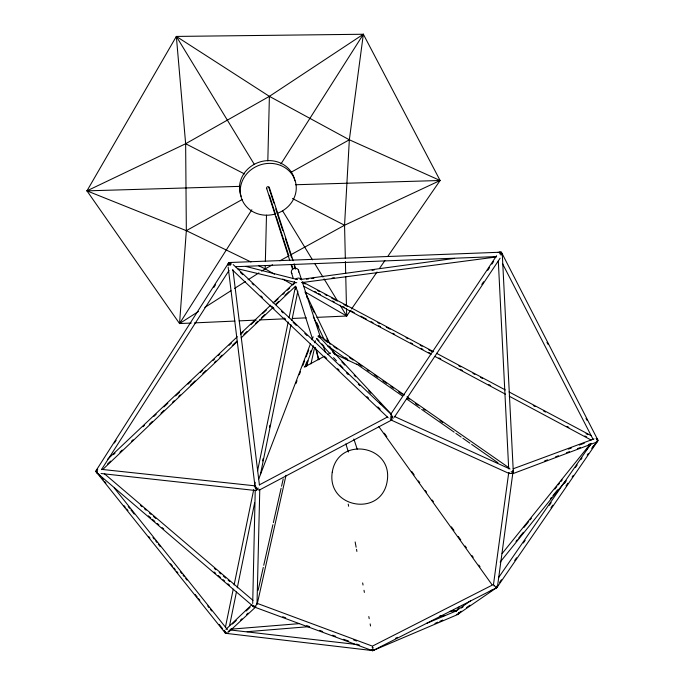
<?xml version="1.0" encoding="UTF-8"?>
<svg xmlns="http://www.w3.org/2000/svg" width="685" height="685" viewBox="0 0 685 685"><rect width="100%" height="100%" fill="white"/><g stroke="black" fill="none" stroke-linecap="round" stroke-linejoin="round"><path stroke-width="1.03" d="M252.705 603.502L255.231 490.443M255.325 606.165L257.012 604.042L259.786 489.338M261.576 271.166L265.181 268.871L265.258 265.712M265.36 261.49L266.491 215.15M267.818 160.855L269.393 96.354L363.35 34.25L440.112 180.498L387.941 256.181M372.957 649.697L372.503 646.212M252.662 605.634L253.236 606.602L372.657 650.75L497.139 587.456L496.933 586.052M391.82 418.629L391.289 415.041M345.334 258.339L344.555 225.237L349.341 139.783L363.35 34.25L176.345 36.425L86.961 190.858L179.547 323.56L191.261 323.037M497.404 587.173L513.176 470.518M459.241 612.801L457.871 614.214M198.479 311.469L179.547 323.56L186.337 230.665L185.644 143.739L176.345 36.425L269.393 96.354L349.341 139.783L440.112 180.498L344.555 225.237L290.928 254.717M456.09 611.362L459.327 606.739M508.749 472.487L493.474 584.63L495.82 587.199M391.786 419.1L391.46 420.145L259.529 489.963L258.074 489.869M372.931 650.074L372.743 650.724M229.586 625.568L236.428 592.028M237.284 587.833L254.614 502.936M260.394 474.637L290.979 324.75M291.836 320.554L297.829 291.202M225.493 626.895L233.242 589.168M234.107 584.981L253.715 489.621M254.366 486.478L255.222 482.283M257.594 470.758L288.188 321.95M289.053 317.754L295.518 286.321M295.398 289.584L295.834 287.486M262.603 460.885L263.031 458.787M269.453 427.346L269.881 425.248M257.372 603.339L286.022 475.287M310.947 363.889L314.672 347.235M258.117 590.273L263.28 567.368M263.742 565.296L272.895 524.701M273.358 522.638L281.098 488.277M281.561 486.222L283.213 478.909M306.829 366.021L308.01 360.815M513.416 471.391L511.952 473.112M305.596 366.826L313.482 345.788M314.612 342.783L315.365 340.779M305.005 366.655L306.889 361.654M309.903 353.64L311.033 350.634M295.886 383.668L297.025 380.689M299.302 374.729L300.441 371.741M302.71 365.781L304.611 360.815M306.126 356.842L308.772 349.889M258.784 478.849L310.485 343.767M312 339.786L313.148 336.806M255.394 487.026L255.907 488.482L257.603 489.681M591.9 448.358L597.945 440.207L501.403 252.191L228.85 262.543L95.677 471.246L225.545 633.377L228.011 633.265M500.881 255.06L501.557 252.345M179.547 323.56L251.857 209.747M280.978 163.903L363.35 34.25M114.412 442.998L116.133 440.301M213.763 287.529L215.484 284.832M101.457 469.645L229.021 270.472M481.803 284.421L483.576 281.758M394.389 417.156L500.118 258.202M390.613 414.485L496.599 255.736M487.72 270.344L489.492 267.681M491.864 264.127L493.637 261.473M499.605 582.378L501.42 579.75M514.709 560.441L516.524 557.813M550.963 507.799L552.778 505.162M566.067 485.862L567.882 483.233M572.112 477.085L573.319 475.33M587.216 455.157L588.424 453.401M592.046 448.136L593.861 445.498M497.156 587.199L597.423 441.5M316.881 317.36L346.687 316.016L350.326 310.733M351.542 308.978L377.024 272.022M379.447 268.494L384.91 260.583M498.569 577.609L590.564 444.437M523.34 542.982L525.155 540.354M549.353 505.299L551.168 502.67M564.483 483.387L566.298 480.759M575.366 467.615L577.181 464.987M580.812 459.721L582.027 457.974M390.125 418.415L392.522 416.026M502.105 553.583L590.35 443.957M524.008 527.399L528.7 521.568M530.044 519.906L531.38 518.237M554.841 489.099L556.854 486.607M558.198 484.937L559.534 483.276M560.878 481.606L562.222 479.945M586.351 449.968L587.696 448.307M589.031 446.646L590.376 444.976M515.993 541.441L517.329 539.771M518.673 538.11L523.374 532.279M550.226 498.98L551.571 497.31M552.915 495.649L557.607 489.818M500.11 562.137L565.099 481.581M597.928 440.883L597.097 441.346M225.939 629.361L251.832 604.692M107.511 464.036L110.61 461.091M119.909 452.254L122.23 450.045M131.529 441.217L133.078 439.744M149.347 424.289L152.447 421.343M160.966 413.252L164.066 410.306M172.586 402.206L174.136 400.742M178.785 396.324L180.335 394.851M190.413 385.287L195.054 380.869M202.803 373.505L205.902 370.568M214.422 362.468L215.972 360.995M219.851 357.313L222.171 355.113M232.241 345.54L236.89 341.121M243.869 334.503L246.968 331.557M255.488 323.466L257.808 321.256M261.687 317.575L264.787 314.629M275.627 304.328L278.726 301.383M284.926 295.492L288.805 291.819M103.315 468.96L237.275 341.567M241.146 337.885L272.895 307.693M275.995 304.748L295.346 286.339M232.48 624.035L236.291 620.422M246.215 611.011L250.034 607.389M107.605 459.275L237.318 336.703M240.426 333.775L270.721 305.15M273.05 302.95L294.798 282.4M113.487 454.643L115.037 453.17M142.985 426.738L144.535 425.265M153.851 416.454L156.18 414.254M163.946 406.907L167.825 403.242M175.591 395.896L179.47 392.222M188.015 384.148L191.115 381.211M200.431 372.4L202.76 370.191M212.855 360.644L214.405 359.18M218.292 355.506L219.842 354.042M229.158 345.223L231.487 343.022M240.803 334.212L243.132 332.011M250.898 324.664L254.777 320.991M262.543 313.653L266.422 309.98M274.959 301.905L278.067 298.968M282.725 294.559L284.275 293.086M287.383 290.149L289.712 287.948M293.591 284.275L295.149 282.811M228.088 631.681L231.17 628.813M240.418 620.225L241.959 618.786M246.583 614.496L248.124 613.058M228.525 632.144L255.548 607.141M226.315 633.171L225.879 633.445M470.578 600.788L455.773 611.208A1.875 1.781 59.6 0 1 456.09 611.003L426.635 623.384M461.399 608.032L463.146 606.807M458.599 613.049L461.236 611.234M466.502 607.604L470.013 605.18M489.321 591.866L491.95 590.05M458.111 614.145L496.796 587.584M500.333 252.5L501.189 252.123M204.789 307.445L230.931 290.748M234.535 288.445L245.35 281.535M248.056 279.805L258.879 272.895M250.95 261.97L186.337 230.665L86.961 190.858L185.644 143.739L269.393 96.354M186.337 230.665L242.327 199.446M291.219 172.192L349.341 139.783M258.545 265.652L265.181 268.871L272.536 264.821M279.9 260.779L289.087 255.728M304.26 367.109L323.919 356.525M327.661 354.513L330.47 352.998M259.341 484.886L387.419 417.037M373.282 645.681L492.798 584.844M395.545 638.326L397.454 637.358M373.453 650.373L457.854 614.471M434.941 623.41L437.886 622.151M439.847 621.321L442.784 620.062M512.945 473.635L595.59 442.519M511.472 473.361L509.263 473.549L391.349 420.145L391.041 419.503M544.532 460.979L547.52 459.858M555.484 456.869L558.472 455.748M566.444 452.759L569.432 451.638M577.404 448.649L580.392 447.528M588.364 444.539L591.352 443.418M568.353 449.12L571.35 448.016M579.33 445.053L584.314 443.204M513.211 468.771L594.023 438.905M254.871 606.396L253.236 606.602M255.368 488.662L258.382 488.165M497.139 587.456L496.214 587.362M300.099 279.531L454.438 258.399M497.781 252.465L499.887 252.183M306.503 279.206L308.618 278.915M311.795 278.487L313.91 278.196M372.049 270.292L374.164 270.001M332.139 278.016L334.254 277.733M301.537 282.614L496.146 256.995M231.307 629.155L299.473 623.615M449.643 611.405L454.968 610.969M247.157 631.698L308.884 626.655M439.77 615.952L445.087 615.515M194.454 322.892L234.912 321.059M239.168 320.871L256.199 320.1M259.392 319.955L284.943 318.808M292.392 318.465L306.238 317.84M235.597 266.705L495.88 256.61M86.961 190.858L239.904 186.371M295.569 184.744L440.112 180.498M511.138 471.742L513.305 471.854L502.285 254.144M101.491 469.371L255.633 485.905M101.063 473.515L256.276 490.588M230.931 630.046L354.753 644.26M226.23 633.385L372.323 650.562M97.39 472.29L95.9 471.725M237.849 268.811L296.759 282.751M246.052 266.491L297.521 279.591M257.432 603.451L372.417 646.135M353.528 639.884L356.517 640.997M282.734 616.723L285.731 617.836M306.7 625.593L309.697 626.706M319.69 630.397L322.686 631.51M332.67 635.201L335.667 636.314M343.656 639.268L348.648 641.117M356.637 644.071L359.634 645.176M394.209 416.369L509.983 469.011M334.237 353.82L356.894 364.394M185.644 143.739L244.519 173.939M292.461 198.522L344.555 225.237M302.684 281.997L433.682 351.773M436.508 353.28L505.299 389.928M509.075 391.94L591.061 435.609M302.436 282.477L305.262 283.984M317.515 290.517L319.398 291.519M325.05 294.533L326.933 295.535M331.643 298.052L337.303 301.066M343.896 304.577L347.663 306.589M377.812 322.661L379.704 323.662M386.297 327.182L390.065 329.194M406.085 337.731L407.969 338.733M420.213 345.266L422.097 346.267M428.699 349.787L432.466 351.799M458.847 365.858L460.731 366.86M472.984 373.393L474.868 374.395M480.519 377.409L482.403 378.42M533.281 405.546L535.165 406.548M543.65 411.068L545.534 412.07M586.052 433.673L587.935 434.675M314.629 291.45L316.513 292.452M318.397 293.463L320.28 294.464M332.516 301.015L334.4 302.017M342.877 306.555L344.76 307.556M350.403 310.579L354.171 312.591M360.764 316.119L366.415 319.142M371.116 321.659L373 322.661M378.651 325.683L380.535 326.694M392.77 333.235L394.654 334.246M410.666 342.8L412.55 343.81M421.018 348.34L422.902 349.35M428.553 352.373L430.437 353.374M438.905 357.904L440.789 358.914M460.568 369.489L462.444 370.491M488.807 384.593L490.691 385.595M566.957 426.378L568.841 427.389M584.844 435.951L586.728 436.953M304.02 286.39L431.105 354.402M434.872 356.414L505.47 394.2M509.238 396.213L591.138 440.044M597.149 439.59L597.945 440.207M265.181 268.871L274.445 274.223M282.785 279.043L292.975 284.943M305.013 291.904L346.687 316.016L346.516 308.541M509.263 473.549L508.809 473.121M319.227 335.727L404.39 394.997M407.027 396.829L508.869 467.709M325.033 340.479L327.661 342.312M333.809 346.593L337.32 349.042M349.598 357.604L353.109 360.053M358.375 363.718L361.885 366.167M367.151 369.832L368.907 371.056M374.173 374.729L377.683 377.178M382.949 380.843L386.46 383.292M390.844 386.349L393.481 388.181M398.747 391.854L402.258 394.303M407.524 397.968L409.27 399.192M415.418 403.474L418.047 405.306M423.313 408.979L425.068 410.204M439.984 420.599L442.621 422.431M356.782 364.095L402.497 396.05M406.753 399.021L420.008 408.294M421.652 409.442L454.164 432.158M455.85 433.34L461.168 437.056M462.863 438.237L469.927 443.178M471.631 444.368L497.944 462.76M328.903 346.053L330.658 347.278M345.548 357.716L347.304 358.949M327.687 345.916L348.691 360.661M229.081 262.672L230.194 265.506M104.351 473.686L252.988 600.377M140.434 505.367L142.06 506.754M144.501 508.835L146.119 510.222M149.373 512.988L150.991 514.375M153.431 516.447L155.872 518.528M214.345 568.396L215.972 569.774M219.217 572.549L220.844 573.936M223.284 576.008L225.716 578.089M228.156 580.169L229.783 581.548M148.32 515.822L150.76 517.903M152.378 519.29L154.819 521.371M157.259 523.451L158.877 524.838M162.131 527.613L163.749 529M214.105 571.984L215.732 573.371M218.164 575.451L220.604 577.532M223.036 579.613L224.663 581M227.908 583.774L229.535 585.161M96.696 472.659L253.433 606.525M233.2 264.607L391.375 414.476M240.435 272.476L242.764 274.685M252.063 283.504L253.613 284.969M281.526 311.418L283.076 312.891M293.154 322.447L296.254 325.384M304.782 333.467L307.111 335.667M346.644 373.145L348.203 374.609M358.281 384.165L359.83 385.629M260.831 295.894L262.381 297.367M271.68 306.186L274.009 308.396M284.078 317.96L285.628 319.424M324.382 356.191L326.702 358.401M337.551 368.693L339.101 370.165M367.006 396.641L368.556 398.105M377.855 406.933L380.175 409.133M232.412 269.941L388.172 417.773M318.397 335.787L390.964 413.826M317.934 336.147L319.381 337.714M332.422 351.782L334.588 354.119M341.832 361.937L344.735 365.062M354.145 375.226L355.592 376.784M368.633 390.852L370.808 393.199M379.499 402.575L380.946 404.141M316.821 338.364L318.97 340.728M321.847 343.87L324.005 346.225M316.359 338.724L329.982 353.683M333.569 357.621L336.438 360.764M340.025 364.703L342.894 367.854M347.192 372.571L348.631 374.147M256.704 603.22L257.012 604.042M98.631 474.003L100.626 476.503M101.962 478.164L103.289 479.825M104.625 481.487L105.952 483.148M123.942 505.59L125.269 507.251M126.605 508.912L127.941 510.573M148.585 536.338L149.921 537.999M170.565 563.764L172.569 566.255M173.896 567.916L175.232 569.577M176.559 571.239L177.894 572.908M195.208 594.511L197.211 597.003M198.539 598.664L199.874 600.325M219.191 624.429L222.522 628.582M223.849 630.251L225.185 631.913M114.241 487.96L227.386 629.566M128.249 506.592L129.585 508.261M130.921 509.931L134.26 514.11M152.96 537.494L154.296 539.163M155.632 540.833L156.968 542.503M158.295 544.173L160.299 546.681M180.335 571.735L181.671 573.413M183.006 575.083L184.342 576.753M185.678 578.423L187.014 580.092M207.709 605.985L209.045 607.655M210.381 609.325L211.716 610.994M384.302 433.194L386.785 436.662M411.659 471.366L414.142 474.842M418.492 480.913L419.734 482.651M425.334 490.46L426.575 492.19M432.166 499.999L433.417 501.737M451.441 526.893L453.932 530.37M458.282 536.441L460.765 539.908M465.124 545.988L466.365 547.717M471.956 555.526L473.198 557.265M478.798 565.074L480.039 566.803M378.839 426.635L491.924 584.588M225.545 633.377L225.356 632.675M176.345 36.425L254.332 164.426M282.691 210.98L312.454 259.82M314.663 263.442L322.943 277.04M324.048 278.855L337.303 300.612M340.06 305.142L346.687 316.016M502.627 263.862L593.176 439.522M546.964 342.346L547.94 344.247M586.009 418.389L586.985 420.29M305.202 292.341L330.153 344.324M332.919 350.095L335.23 354.916M306.555 296.408L307.479 298.335M311.17 306.032L314.406 312.771M326.873 338.767L328.723 342.62M316.556 322.301L318.867 327.122M313.293 316.735L324.356 339.854M453.444 609.573L454.369 611.499M298.386 270.053L301.631 279.934A3.768 3.288 -17.9 0 0 295.774 279.043M302.282 281.92L320.614 337.748M323.277 345.856L325.503 352.621M353.88 439.034L357.202 449.163M269.274 187.39L293.146 260.754M294.13 263.802L295.783 268.88M268.845 187.579L273.846 202.983M275.764 208.899L282.742 230.4M285.32 238.346L291.639 257.825M294.216 265.763L295.269 269M269.351 195.276L275.558 214.585M276.218 216.614L288.633 255.24M291.896 265.403L292.88 268.451M266.611 188.264L289.755 260.437M291.056 264.504L292.692 269.59M291.356 272.356L293.24 278.307M295.766 286.261L312.6 339.255M315.186 347.389L319.056 359.582M345.839 443.906L348.425 452.04M348.237 504.134L348.622 506.241M355.155 541.955L356.123 547.212M356.508 549.31L356.885 551.416M362.656 582.935L363.041 585.033M364 590.29L364.386 592.388M368.813 616.551L369.198 618.658M370.157 623.907L370.542 626.013M316.342 349.273L318.234 359.779M232.943 269.779L259.418 484.963M228.156 267.056L255.162 487.643M498.303 260.865L508.698 468.831M345.403 261.55L345.685 273.298M345.762 276.5L346.439 305.339M294.721 282.922A3.768 3.288 -17.9 0 1 294.447 281.578M291.93 273.589A3.725 3.262 -17.9 0 1 294.327 268.323A3.725 3.262 -17.9 0 1 298.549 272.073M266.833 188.752A1.413 1.284 -17.9 0 1 266.585 187.998M266.867 187.228A1.413 1.284 -17.9 0 1 269.136 187.159M226.795 633.283A1.927 1.344 -82.5 0 1 225.314 632.64M373.573 649.637A2.132 1.327 -84.9 0 1 371.416 649.757M372.22 649.808A1.421 0.882 -84.9 0 1 372.049 649.697M255.967 606.704A2.192 2.132 75.8 0 1 252.756 605.335M227.437 633.103A1.909 1.867 88.6 0 1 224.629 631.125A1.875 0.582 11.3 0 0 225.117 631.63M499.716 253.81A2.158 0.522 -3.3 0 1 501.899 253.912A2.158 0.522 -3.3 0 1 501.985 254.477M499.528 252.791A2.149 1.199 32.8 0 1 502.054 255.051M390.553 416.146A2.32 0.993 33.8 0 1 393.241 418.235M228.747 265.3A2.209 0.719 -46.5 0 1 231.11 263.083M227.959 264.821A2.218 0.514 -6.8 0 1 231.265 264.136M256.524 490.22A2.295 1.464 -83.5 0 1 256.387 487.198M97.561 473.095A2.081 1.516 -81.6 0 1 96.885 469.978M97.107 469.636A2.081 1.516 -81.6 0 1 97.664 469.165M97.013 472.736A2.098 0.711 -48.9 0 1 97.441 470.749M253.518 606.559A2.201 0.437 -50.6 0 1 253.887 605.394M374.027 649.868A2.132 1.807 69.4 0 1 371.955 650.348M371.604 650.125A2.132 1.807 69.4 0 1 371.287 649.825M373.145 649.731A1.421 1.207 69.4 0 1 372.914 649.817M458.633 612.87A1.875 1.644 66.2 0 1 456.415 614.359M455.825 611.191A1.875 1.644 66.2 0 1 456.107 610.994M497.507 586.069A2.158 2.029 55.1 0 1 495.615 588.021M458.753 612.818A1.875 1.781 59.6 0 1 456.698 614.505M497.062 586.24A2.149 0.942 35.8 0 1 496.985 587.319M596.977 439.907A1.986 1.087 33.7 0 1 597.534 441.303A1.986 1.087 33.7 0 1 596.361 441.739M596.155 438.477A1.969 1.807 60.5 0 1 596.224 442.253M596.549 441.423A1.31 1.199 60.5 0 1 596.327 441.542M512.808 470.98A2.235 1.978 65.6 0 1 512.62 473.523M596.995 439.171A1.944 0.856 -61.5 0 1 596.995 439.462M596.318 438.623A1.944 0.856 -61.5 0 1 596.858 438.734M499.185 252.448A2.141 1.798 83.3 0 1 501.566 253.065M501.762 253.459A2.141 1.798 83.3 0 1 501.942 254.332M227.925 264.881A2.209 2.175 -79.6 0 1 231.042 262.706M96.337 470.355A2.064 1.404 45.9 0 1 97.638 469.336M224.629 631.09A1.875 0.582 11.3 0 1 224.697 630.979M509.357 473.181A2.209 1.644 -55.2 0 1 509.255 472.813M392.034 419.691A2.312 2.192 -42.8 0 1 390.638 419.768M493.971 585.889A2.098 1.053 -35.7 0 1 494.219 585.581M372.152 647.565A2.072 0.933 -10.3 0 1 373.008 647.453M259.589 489.441A2.278 2.029 20.9 0 1 259.341 489.792M256.575 604.273A2.158 1.361 12.8 0 1 256.789 604.547M275.301 213.985A28.213 25.67 -17.9 0 1 241.12 184.393A28.213 25.67 -17.9 0 1 287.229 169.281A28.213 25.67 -17.9 0 1 277.279 213.343M241.077 196.347A28.085 25.593 -17.9 0 1 260.36 161.814A28.085 25.593 -17.9 0 1 294.815 180.737M332.259 472.136C326.497 508.287 381.776 517.492 387.222 480.947C393.036 444.967 338.013 435.771 332.259 472.136"/></g></svg>
